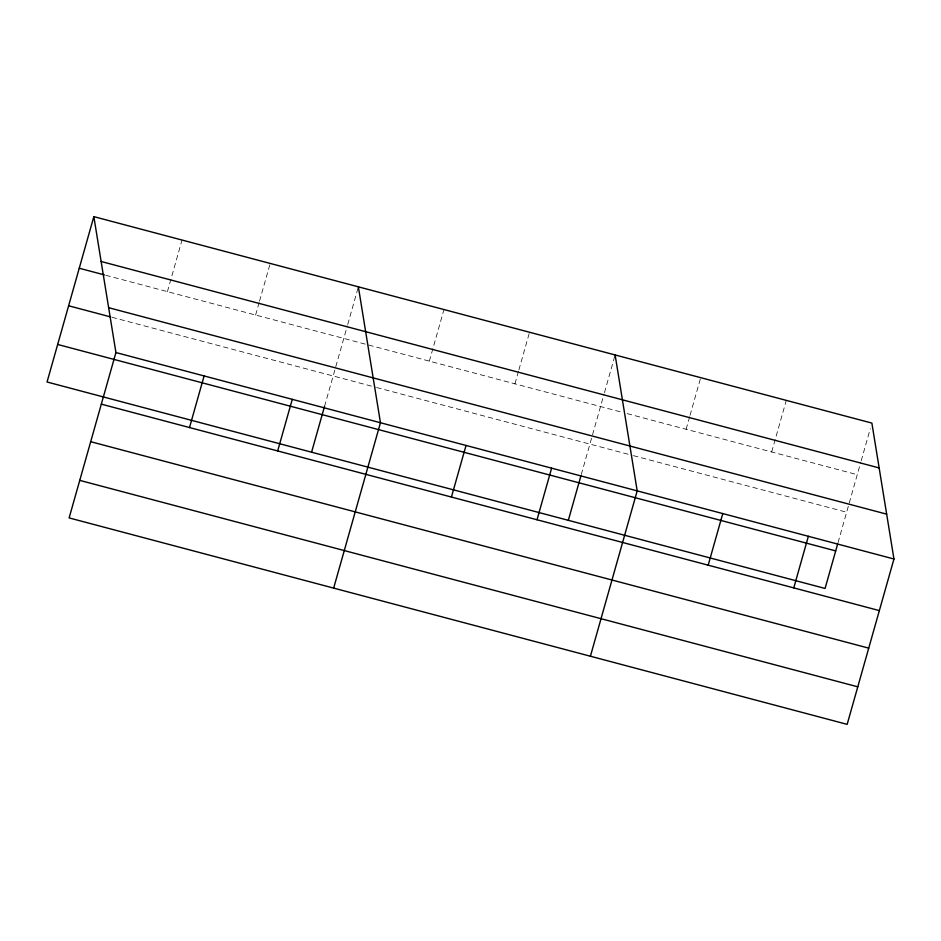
<?xml version="1.0" encoding="UTF-8"?>
<svg xmlns="http://www.w3.org/2000/svg" width="941" height="941" viewBox="0 0 941 941"><rect width="100%" height="100%" fill="white"/><g stroke="black" fill="none" stroke-linecap="round" stroke-linejoin="round"><path stroke-width="0.71" stroke-dasharray="4.71 3.53" d="M167.416 291.628L182.025 240.037M255.599 315.035L259.151 302.484M259.54 301.085L270.196 263.433M324.551 406.359L347.323 325.88M347.723 324.48L357.98 288.228M429.355 361.132L443.952 309.542M514.939 383.846L518.491 371.295M518.879 369.895L529.536 332.244M581.291 474.487L604.075 394.008M604.463 392.609L614.72 356.345M686.107 429.261L689.659 416.71M690.047 415.322L700.704 377.659M771.679 451.974L786.288 400.372M838.043 542.616L860.815 462.137M861.215 460.737L870.296 428.661M105.839 275.29L621.566 412.134M627.177 413.628L857.263 474.687M112.003 317.293L375.236 387.139M376.635 387.516L631.987 455.268M633.387 455.644L846.641 512.222"/><path stroke-width="1.41" d="M93.841 216.642L115.931 352.546L69.128 517.915L847.159 724.358L893.95 559.001L871.872 423.085L93.841 216.642L47.05 381.999L825.069 588.454L837.655 544.004M189.506 427.543L204.103 375.953M277.677 450.951L292.275 399.349M311.577 452.198L324.551 406.359M333.655 588.113L380.458 422.744L358.368 286.829M451.433 497.048L466.042 445.458M537.017 519.761L551.614 468.159M568.329 520.326L580.903 475.875M590.407 656.242L637.198 490.873L615.12 354.957M708.185 565.176L722.782 513.574M793.769 587.89L808.366 536.288M101.134 261.492L879.153 467.936M79.244 268.232L104.439 274.925M108.638 307.695L886.657 514.151M68.622 305.778L110.603 316.917M115.931 352.546L893.95 559.001M57.672 344.465L835.702 550.908M101.322 404.148L879.353 610.603M90.701 441.694L868.719 648.137M79.75 480.369L857.78 686.824"/></g></svg>
